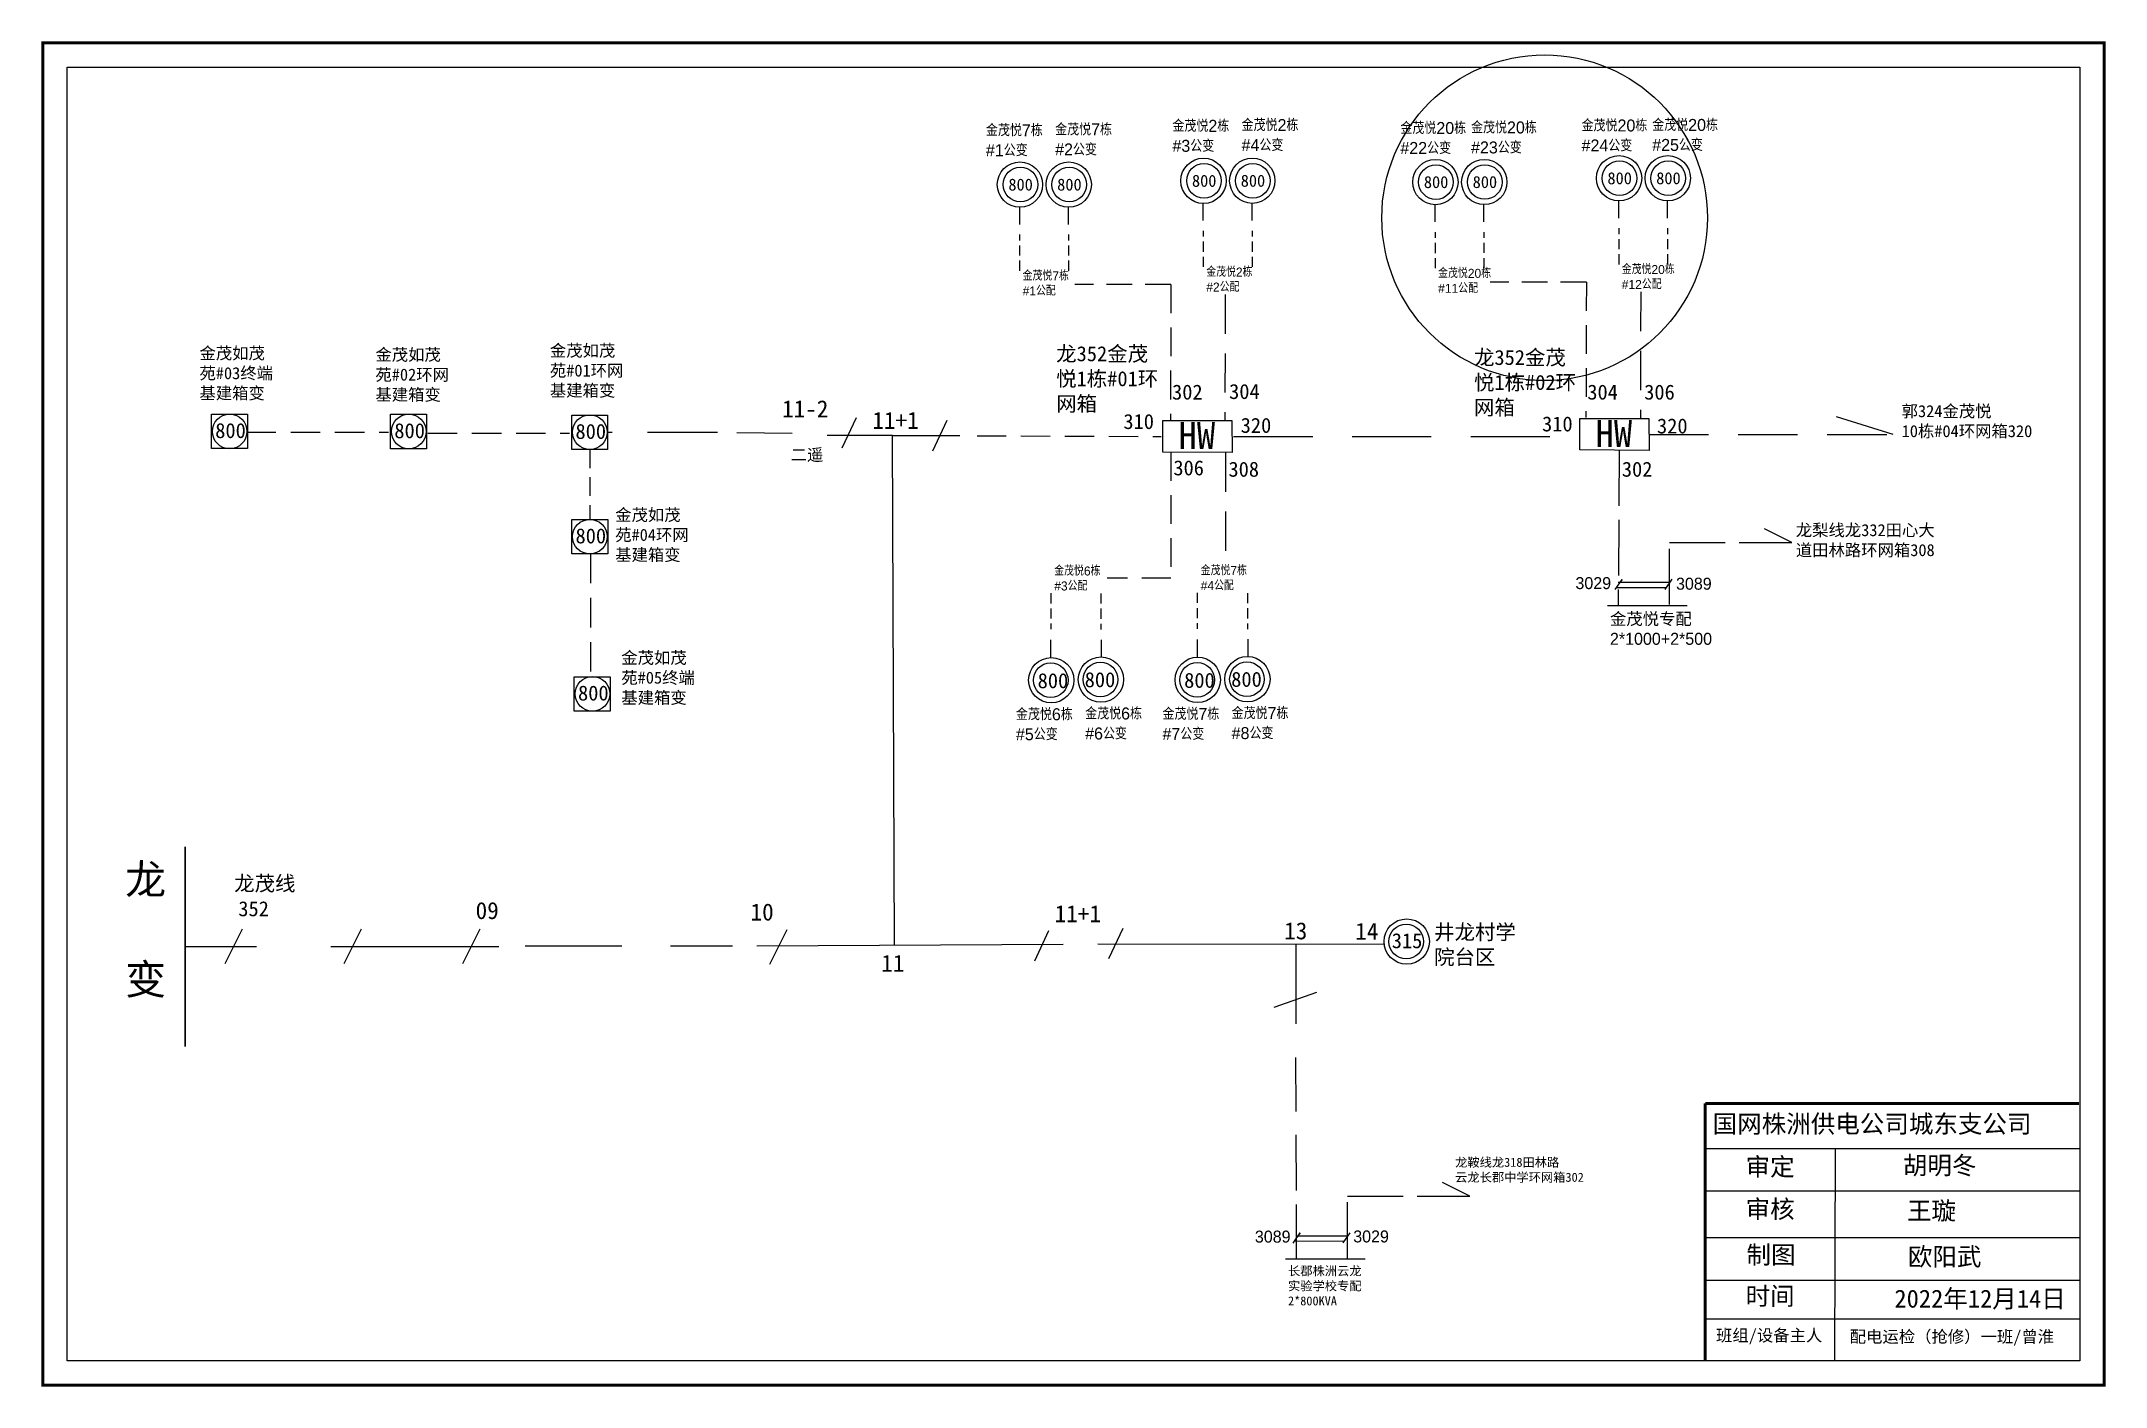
# Model space of a CAD drawing. Extents: x 0 to 344, y 0 to 224.
import ezdxf

# ---------------------------------------------------------------- set-up
doc = ezdxf.new("R2010")
doc.units = 0
doc.header["$LTSCALE"] = 0.774411
doc.linetypes.add('ACAD_ISO02W100', pattern=[15, 12, -3])
doc.linetypes.add('DASHED2', pattern=[9.525, 6.35, -3.175])
doc.layers.get('0').update_dxf_attribs({"linetype": 'CONTINUOUS'})
doc.styles.add('hztxt_txtstyle_1.50_0_0', font='', dxfattribs={"height": 1.5, "bigfont": 'hztxt.shx'})
doc.styles.add('hztxt_txtstyle_2.00_0_0', font='', dxfattribs={"height": 2, "bigfont": 'hztxt.shx'})
doc.styles.add('SimSun_txtstyle_2.50_0_0', font='', dxfattribs={"height": 2.5})
doc.styles.add('SimSun_txtstyle_2.84_0_0', font='simsun.ttc', dxfattribs={"height": 2.843062})
doc.styles.add('SimSun_txtstyle_200.00_0_0200', font='simsun.ttc', dxfattribs={"height": 200})
doc.styles.add('SimSun_txtstyle_4.50_0_0', font='simsun.ttc', dxfattribs={"height": 4.5})
doc.styles.get("Standard").update_dxf_attribs({"font": '', "height": 2.5})
doc.styles.add('仿宋_txtstyle_1.50_0_0', font='simsun.ttc', dxfattribs={"height": 1.5})
doc.styles.add('仿宋_txtstyle_2.00_0_0', font='simsun.ttc', dxfattribs={"height": 2})
doc.styles.add('仿宋_txtstyle_2.50_0_0', font='simsun.ttc', dxfattribs={"height": 2.5})
doc.styles.add('仿宋_txtstyle_200.00_0_0200', font='simsun.ttc', dxfattribs={"height": 200})
doc.styles.add('字体', font='KTGB2312.ttf', dxfattribs={"height": 2.5})
doc.styles.add('宋体_txtstyle_3.00_0_0', font='SIMSUN.TTC', dxfattribs={"height": 3})
doc.styles.add('宋体_txtstyle_5.00_0_0', font='SIMSUN.TTC', dxfattribs={"height": 5})
doc.styles.add('楷体_GB2312_txtstyle_2.50_0_0', font='SIMKAI.TTF', dxfattribs={"height": 2.5})
doc.styles.get('hztxt_txtstyle_1.50_0_0').set_extended_font_data('hztxt')
doc.styles.get('hztxt_txtstyle_2.00_0_0').set_extended_font_data('hztxt')
doc.styles.get('SimSun_txtstyle_2.50_0_0').set_extended_font_data('SimSun')
doc.styles.get('Standard').set_extended_font_data('SimSun')

msp = doc.modelspace()

# ---------------------------------------------------------------- linework, layer by layer
at = {"color": 7, "linetype": 'Continuous', "lineweight": 0, "ltscale": 0.272386}
for p, q in [((163.19, 193.83), (163.19, 196.78)), ((171.32, 193.83), (171.32, 196.78)), ((193.82, 194.47), (193.82, 197.41)), ((201.96, 194.47), (201.96, 197.41)), ((232.52, 194.26), (232.52, 197.2)), ((240.66, 194.26), (240.66, 197.2)), ((263.15, 194.89), (263.15, 197.84)), ((271.29, 194.89), (271.29, 197.84)), ((168.34, 124.52), (168.34, 121.57)), ((176.78, 124.55), (176.78, 121.6)), ((192.78, 124.58), (192.78, 121.64)), ((201.23, 124.61), (201.23, 121.66))]:
    msp.add_line(p, q, dxfattribs=at)
at = {"color": 7, "linetype": 'DASHED2', "lineweight": 0, "ltscale": 0.343128}
for p, q in [((263.2, 187.17), (263.2, 193.19)), ((271.34, 187.17), (271.34, 193.19)), ((163.23, 186.11), (163.23, 192.13)), ((171.37, 186.11), (171.37, 192.13)), ((193.87, 186.75), (193.87, 192.77)), ((202.01, 186.75), (202.01, 192.77)), ((232.56, 186.53), (232.56, 192.56)), ((240.7, 186.54), (240.7, 192.56)), ((168.36, 132.3), (168.36, 126.28)), ((176.74, 132.27), (176.74, 126.25)), ((192.81, 132.36), (192.81, 126.34)), ((201.18, 132.33), (201.18, 126.31))]:
    msp.add_line(p, q, dxfattribs=at)
at = {"color": 7, "linetype": 'DASHED2', "lineweight": 0, "ltscale": 0.876598}
for p, q in [((188.42, 183.8), (172.38, 183.8)), ((257.75, 184.22), (241.71, 184.22))]:
    msp.add_line(p, q, dxfattribs=at)
at = {"color": 7, "linetype": 'DASHED2', "lineweight": 0, "ltscale": 0.973513}
for p, q in [((188.42, 183.8), (188.34, 161.19)), ((257.75, 184.22), (257.67, 161.62)), ((188.38, 155.84), (188.38, 134.8)), ((188.38, 134.8), (177.77, 134.8))]:
    msp.add_line(p, q, dxfattribs=at)
at = {"color": 7, "linetype": 'DASHED2', "lineweight": 0, "ltscale": 1.333416}
for p, q in [((266.82, 182.59), (266.75, 161.55)), ((197.48, 182.16), (197.42, 161.12)), ((197.53, 155.77), (197.53, 137.07))]:
    msp.add_line(p, q, dxfattribs=at)
at = {"linetype": 'DASHED2'}
for p, q in [((34.17, 159.15), (57.87, 159.15)), ((64.4, 159.02), (88.09, 159.02)), ((91.56, 138.89), (91.56, 118.3))]:
    msp.add_line(p, q, dxfattribs=at)
at = {"color": 7, "linetype": 'DASHED2', "lineweight": 0, "ltscale": 2.38181}
msp.add_line((112.78, 159.14), (94.42, 159.14), dxfattribs=at)
at = {"color": 7, "linetype": 'Continuous', "lineweight": 0, "ltscale": 1.666886}
msp.add_line((125.22, 158.95), (116.01, 159.05), dxfattribs=at)
at = {"color": 7, "linetype": 'Continuous', "lineweight": 0, "ltscale": 3.000395}
msp.add_line((141.98, 158.61), (131.07, 158.61), dxfattribs=at)
at = {"color": 7, "linetype": 'Continuous', "lineweight": 0, "ltscale": 1.408635}
for p, q in [((135.92, 161.58), (133.53, 156.51)), ((151.01, 161.1), (148.61, 156.03)), ((168.02, 75.99), (165.63, 70.92)), ((180.42, 76.36), (178.03, 71.29))]:
    msp.add_line(p, q, dxfattribs=at)
at = {"color": 7, "linetype": 'Continuous', "lineweight": 0, "ltscale": 3.499661}
msp.add_line((142.28, 73.59), (141.98, 158.61), dxfattribs=at)
at = {"color": 7, "linetype": 'Continuous', "lineweight": 0, "ltscale": 1.459644}
msp.add_line((141.98, 158.61), (153.17, 158.61), dxfattribs=at)
at = {"color": 7, "linetype": 'DASHED2', "lineweight": 0, "ltscale": 0.99341}
msp.add_line((156.07, 158.58), (186.8, 158.45), dxfattribs=at)
at = {"color": 7, "linetype": 'DASHED2', "lineweight": 0, "ltscale": 2.016527}
for p, q in [((268.19, 158.79), (308.96, 158.79)), ((308.96, 158.79), (299.27, 161.82))]:
    msp.add_line(p, q, dxfattribs=at)
at = {"color": 7, "linetype": 'DASHED2', "lineweight": 0, "ltscale": 0.630253}
msp.add_line((91.44, 156.29), (91.46, 144.61), dxfattribs=at)
at = {"color": 7, "linetype": 'DASHED2', "lineweight": 0, "ltscale": 2.683541}
msp.add_line((198.88, 158.45), (256.68, 158.45), dxfattribs=at)
at = {"color": 7, "linetype": 'ACAD_ISO02W100'}
for p, q in [((263.21, 156.15), (263.05, 130.26)), ((271.63, 140.77), (292.01, 140.77)), ((271.63, 130.43), (271.63, 140.77)), ((209.28, 41.92), (209.32, 21.22)), ((217.9, 21.39), (217.9, 31.73)), ((217.9, 31.73), (238.28, 31.73))]:
    msp.add_line(p, q, dxfattribs=at)
at = {"color": 7, "linetype": 'Continuous'}
for p, q in [((292.01, 140.77), (287.45, 143.05)), ((262.53, 132.92), (263.73, 134.62)), ((263.73, 134.62), (263.08, 133.84)), ((270.87, 132.95), (272.06, 134.65)), ((262.78, 133.24), (271.06, 133.28)), ((263.06, 134.12), (271.62, 134.14)), ((261.29, 130.28), (274.56, 130.28)), ((238.28, 31.73), (233.72, 34.01)), ((208.8, 23.88), (210, 25.58)), ((209.05, 24.2), (217.33, 24.24)), ((209.33, 25.08), (217.9, 25.1)), ((210, 25.58), (209.35, 24.8)), ((217.14, 23.91), (218.34, 25.61)), ((207.56, 21.24), (220.83, 21.24))]:
    msp.add_line(p, q, dxfattribs=at)
at = {"color": 7, "linetype": 'Continuous', "lineweight": 30, "ltscale": 2.895542}
msp.add_line((23.93, 90), (23.93, 56.7), dxfattribs=at)
at = {"color": 7, "linetype": 'Continuous', "lineweight": 0, "ltscale": 1.608635}
for p, q in [((33.43, 76.25), (30.53, 70.46)), ((53.32, 76.25), (50.43, 70.46)), ((73.1, 76.25), (70.2, 70.46)), ((124.32, 76.17), (121.42, 70.38))]:
    msp.add_line(p, q, dxfattribs=at)
at = {"color": 7, "linetype": 'Continuous', "lineweight": 0, "ltscale": 2.895542}
msp.add_line((23.93, 73.35), (35.83, 73.35), dxfattribs=at)
at = {"color": 7, "linetype": 'Continuous', "lineweight": 0, "ltscale": 2.681058}
msp.add_line((48.26, 73.35), (76.26, 73.35), dxfattribs=at)
at = {"color": 7, "linetype": 'DASHED2', "lineweight": 0, "ltscale": 3.284429}
msp.add_line((80.67, 73.47), (115.29, 73.47), dxfattribs=at)
at = {"color": 7, "linetype": 'Continuous', "lineweight": 0, "ltscale": 2.414154}
msp.add_line((119.33, 73.47), (170.42, 73.73), dxfattribs=at)
at = {"color": 7, "linetype": 'Continuous', "lineweight": 0, "ltscale": 3.106167}
msp.add_line((176.2, 73.83), (224.09, 73.73), dxfattribs=at)
at = {"color": 7, "linetype": 'Continuous', "lineweight": 0, "ltscale": 2.465776}
msp.add_line((209.28, 73.73), (209.28, 60.46), dxfattribs=at)
at = {"color": 7, "linetype": 'Continuous', "lineweight": 0, "ltscale": 0.761042}
for p, q in [((212.72, 65.68), (205.57, 63.17)), ((209.2, 54.85), (209.28, 45.82))]:
    msp.add_line(p, q, dxfattribs=at)
at = {"linetype": 'Continuous'}
for p, q in [((277.61, 39.68), (339.97, 39.68)), ((299.25, 39.67), (299.14, 4.22)), ((277.61, 32.58), (339.97, 32.58)), ((277.61, 24.83), (339.97, 24.83)), ((277.61, 17.72), (339.97, 17.72)), ((277.69, 11.24), (340.05, 11.24))]:
    msp.add_line(p, q, dxfattribs=at)
at = {"linetype": 'Continuous', "const_width": 0.5}
msp.add_lwpolyline([(0.18, 224.14), (344.15, 224.14), (344.15, 0.17), (0.18, 0.17)], close=True, dxfattribs=at)
at = {"linetype": 'Continuous'}
for points in [[(4.22, 220.09), (340.11, 220.09), (340.11, 4.22), (4.22, 4.22)], [(28.33, 162.18), (34.32, 162.18), (34.32, 156.43), (28.33, 156.43)], [(58.22, 162.16), (64.21, 162.16), (64.21, 156.41), (58.22, 156.41)], [(88.44, 162.03), (94.43, 162.03), (94.43, 156.29), (88.44, 156.29)], [(88.45, 144.61), (94.44, 144.61), (94.44, 138.86), (88.45, 138.86)], [(88.87, 118.38), (94.86, 118.38), (94.86, 112.64), (88.87, 112.64)]]:
    msp.add_lwpolyline(points, close=True, dxfattribs=at)
at = {"color": 7, "linetype": 'Continuous'}
for points in [[(187.08, 161.12), (198.58, 161.12), (198.65, 155.76), (187.06, 155.85)], [(256.66, 161.47), (268.16, 161.47), (268.23, 156.11), (256.64, 156.2)]]:
    msp.add_lwpolyline(points, close=True, dxfattribs=at)
at = {"linetype": 'Continuous', "const_width": 0.5}
for points in [[(277.57, 47.18), (277.56, 4.22)], [(277.61, 47.18), (339.97, 47.18)]]:
    msp.add_lwpolyline(points, dxfattribs=at)
at = {"color": 12, "linetype": 'Continuous', "lineweight": 0, "ltscale": 1.334651, "true_color": 0xc00000}
msp.add_circle((250.78, 194.94), 27.17, dxfattribs=at)
at = {"linetype": 'Continuous'}
for centre, radius in [((163.23, 200.48), 3.78), ((163.31, 200.48), 2.89), ((171.37, 200.48), 3.78), ((171.45, 200.48), 2.89), ((193.86, 201.11), 3.78), ((193.94, 201.11), 2.89), ((202, 201.12), 3.78), ((202.08, 201.12), 2.89), ((232.56, 200.9), 3.78), ((232.64, 200.9), 2.89), ((240.7, 200.91), 3.78), ((240.78, 200.91), 2.89), ((263.19, 201.54), 3.78), ((263.27, 201.54), 2.89), ((271.33, 201.54), 3.78), ((271.41, 201.54), 2.89), ((31.36, 159.3), 2.89), ((61.24, 159.29), 2.89), ((91.47, 159.16), 2.89), ((91.47, 141.74), 2.89), ((168.45, 117.79), 3.78), ((168.36, 117.79), 2.89), ((176.74, 117.9), 3.78), ((176.66, 117.9), 2.89), ((192.89, 117.85), 3.78), ((192.81, 117.85), 2.89), ((201.19, 117.96), 3.78), ((201.11, 117.96), 2.89), ((91.9, 115.51), 2.89), ((227.76, 74.19), 3.78), ((227.68, 74.19), 2.89)]:
    msp.add_circle(centre, radius, dxfattribs=at)

# ---------------------------------------------------------------- texts
at = {"linetype": 'Continuous', "attachment_point": 1}
for s, insert, char_height, width, style in [('金茂悦7栋#1公变', (157.55, 210.55), 2, 11.8615, 'hztxt_txtstyle_2.00_0_0'), ('金茂悦7栋#2公变', (169.1, 210.68), 2, 11.8615, 'hztxt_txtstyle_2.00_0_0'), ('金茂悦2栋#3公变', (188.67, 211.28), 2, 11.8615, 'hztxt_txtstyle_2.00_0_0'), ('金茂悦2栋#4公变', (200.21, 211.41), 2, 11.8615, 'hztxt_txtstyle_2.00_0_0'), ('金茂悦20栋#22公变', (226.71, 210.92), 2, 11.8615, 'hztxt_txtstyle_2.00_0_0'), ('金茂悦20栋#23公变', (238.5, 211.01), 2, 11.8615, 'hztxt_txtstyle_2.00_0_0'), ('金茂悦20栋#24公变', (256.94, 211.34), 2, 11.8615, 'hztxt_txtstyle_2.00_0_0'), ('金茂悦20栋#25公变', (268.73, 211.43), 2, 11.8615, 'hztxt_txtstyle_2.00_0_0'), ('{\\fSimSun|b0|i0|c134|p2;金茂如茂苑#03终端基建箱变}', (26.32, 173.35), 2, 13.0675, '字体'), ('{\\fSimSun|b0|i0|c134|p2;金茂如茂苑#02环网基建箱变}', (55.68, 173.11), 2, 13.0675, '字体'), ('{\\fSimSun|b0|i0|c134|p2;金茂如茂苑#01环网基建箱变}', (84.79, 173.79), 2, 13.0675, '字体'), ('龙352金茂悦1栋#01环网箱', (169.27, 173.51), 2.5, 18.5688, '仿宋_txtstyle_2.50_0_0'), ('龙352金茂悦1栋#02环网箱', (238.99, 172.89), 2.5, 18.5688, '仿宋_txtstyle_2.50_0_0'), ('HW', (189.69, 160.87), 4.5, 5.6554, 'SimSun_txtstyle_4.50_0_0'), ('HW', (259.27, 161.22), 4.5, 5.6554, 'SimSun_txtstyle_4.50_0_0'), ('{\\fSimSun|b0|i0|c134|p2;金茂如茂苑#04环网基建箱变}', (95.69, 146.38), 2, 13.0675, '字体'), ('3029', (255.92, 134.99), 2, 11.8615, '字体'), ('3089', (272.7, 134.89), 2, 11.8615, '字体'), ('金茂悦专配\\P2*1000+2*500', (261.68, 129.03), 2, 15.465, '字体'), ('{\\fSimSun|b0|i0|c134|p2;金茂如茂苑#05终端基建箱变}', (96.71, 122.55), 2, 13.0675, '字体'), ('金茂悦6栋#5公变', (162.56, 113.11), 2, 11.8615, 'hztxt_txtstyle_2.00_0_0'), ('金茂悦6栋#6公变', (174.11, 113.24), 2, 11.8615, 'hztxt_txtstyle_2.00_0_0'), ('金茂悦7栋#7公变', (187.01, 113.17), 2, 11.8615, 'hztxt_txtstyle_2.00_0_0'), ('金茂悦7栋#8公变', (198.55, 113.3), 2, 11.8615, 'hztxt_txtstyle_2.00_0_0'), ('{\\fSimSun|b0|i0|c134|p2;龙茂线}', (32.11, 85.14), 2.5, 10.7554, '楷体_GB2312_txtstyle_2.50_0_0'), ('井龙村学院台区', (232.34, 77.02), 2.5, 14.3764, '字体'), ('国网株洲供电公司城东支公司', (278.82, 45.27), 3, 82.0179, '宋体_txtstyle_3.00_0_0'), ('审定', (284.31, 38.12), 3, 23.4615, '字体'), ('胡明冬', (310.56, 38.35), 3, 23.4615, '宋体_txtstyle_3.00_0_0'), ('审核', (284.31, 31.06), 3, 23.4615, '字体'), ('{\\fSimSun|b0|i0|c134|p2;王璇}', (311.24, 30.78), 3, 33.0539, '字体'), ('3089', (202.43, 25.96), 2, 11.8615, '字体'), ('3029', (218.84, 25.99), 2, 11.8615, '字体'), ('制图', (284.47, 23.43), 3, 23.4615, '字体'), ('欧阳武', (311.39, 23.12), 3, 23.4615, '宋体_txtstyle_3.00_0_0'), ('长郡株洲云龙^M^J实验学校专配^M^J2*800KVA', (207.96, 19.99), 1.5, 15.465, '仿宋_txtstyle_1.50_0_0'), ('时间', (284.31, 16.55), 3, 23.4615, '字体')]:
    msp.add_mtext(s, dxfattribs=dict(at, insert=insert, char_height=char_height, width=width, style=style))
at = {"color": 7, "linetype": 'DASHED2', "lineweight": 0, "ltscale": 0.613478, "char_height": 2, "attachment_point": 1, "style": 'SimSun_txtstyle_200.00_0_0200'}
for insert in [(161.3, 201.48), (169.44, 201.48), (191.93, 202.11), (200.07, 202.12), (230.63, 201.9), (238.77, 201.91), (261.26, 202.54), (269.4, 202.54)]:
    msp.add_mtext('800', dxfattribs=dict(at, insert=insert))
at = {"color": 7, "linetype": 'DASHED2', "lineweight": 0, "ltscale": 1.143189, "char_height": 1.5, "attachment_point": 1, "style": 'hztxt_txtstyle_1.50_0_0'}
for s, insert in [('金茂悦7栋^M^J#1公配', (163.68, 185.99)), ('金茂悦2栋^M^J#2公配', (194.32, 186.63)), ('金茂悦20栋^M^J#11公配', (233.01, 186.42)), ('金茂悦20栋^M^J#12公配', (263.65, 187.06)), ('金茂悦6栋^M^J#3公配', (168.95, 136.76)), ('金茂悦7栋^M^J#4公配', (193.39, 136.82))]:
    msp.add_mtext(s, dxfattribs=dict(at, insert=insert))
at = {"width": 5.9799, "attachment_point": 1}
for s, insert, char_height, style in [('302', (188.61, 167.11), 2.5, 'SimSun_txtstyle_2.50_0_0'), ('304', (198.13, 167.21), 2.5, 'SimSun_txtstyle_2.50_0_0'), ('304', (257.9, 167.11), 2.5, 'SimSun_txtstyle_2.50_0_0'), ('306', (267.39, 167.11), 2.5, 'SimSun_txtstyle_2.50_0_0'), ('11-2', (123.53, 164.49), 2.843, 'SimSun_txtstyle_2.84_0_0'), ('11+1', (138.6, 162.56), 2.843, 'SimSun_txtstyle_2.84_0_0'), ('310', (180.49, 162.2), 2.5, 'SimSun_txtstyle_2.50_0_0'), ('320', (200.06, 161.56), 2.5, 'SimSun_txtstyle_2.50_0_0'), ('310', (250.35, 161.8), 2.5, 'SimSun_txtstyle_2.50_0_0'), ('320', (269.53, 161.46), 2.5, 'SimSun_txtstyle_2.50_0_0'), ('306', (188.83, 154.47), 2.5, 'SimSun_txtstyle_2.50_0_0'), ('308', (198.02, 154.24), 2.5, 'SimSun_txtstyle_2.50_0_0'), ('302', (263.66, 154.24), 2.5, 'SimSun_txtstyle_2.50_0_0'), ('11+1', (169.02, 80.25), 2.843, 'SimSun_txtstyle_2.84_0_0'), ('13', (207.31, 77.4), 2.843, 'SimSun_txtstyle_2.84_0_0'), ('14', (219.18, 77.33), 2.843, 'SimSun_txtstyle_2.84_0_0'), ('11', (140.09, 71.99), 2.843, 'SimSun_txtstyle_2.84_0_0')]:
    msp.add_mtext(s, dxfattribs=dict(at, insert=insert, char_height=char_height, style=style))
at = {"color": 1, "linetype": 'DASHED2', "lineweight": 0, "ltscale": 1.120293, "true_color": 0xff0000, "insert": (310.35, 163.68), "char_height": 2, "attachment_point": 1, "style": '仿宋_txtstyle_2.00_0_0'}
msp.add_mtext('郭324金茂悦^M^J10栋#04环网箱320', dxfattribs=at)
at = {"linetype": 'Continuous', "char_height": 2.5, "width": 5.6554, "attachment_point": 1}
for s, insert in [('800', (28.95, 160.69)), ('800', (58.84, 160.67)), ('800', (89.06, 160.55)), ('800', (89.07, 143.12)), ('800', (166.18, 118.96)), ('800', (174.03, 119.13)), ('800', (190.63, 119.02)), ('800', (198.48, 119.19)), ('800', (89.49, 116.9)), ('352', (32.8, 80.91)), ('315', (225.27, 75.58))]:
    msp.add_mtext(s, dxfattribs=dict(at, insert=insert))
at = {"color": 2, "linetype": 'DASHED2', "lineweight": 0, "ltscale": 1.008766, "true_color": 0xffff00, "insert": (124.96, 156.4), "char_height": 2, "attachment_point": 1, "style": '仿宋_txtstyle_2.00_0_0'}
msp.add_mtext('二遥', dxfattribs=at)
at = {"color": 2, "linetype": 'Continuous', "true_color": 0xffff00, "width": 24.9371, "attachment_point": 1}
for s, insert, char_height, style in [('龙梨线龙332田心大道田林路环网箱308', (292.69, 143.83), 2, '仿宋_txtstyle_2.00_0_0'), ('龙鞍线龙318田林路^M^J云龙长郡中学环网箱302', (235.84, 38.11), 1.5, '仿宋_txtstyle_1.50_0_0')]:
    msp.add_mtext(s, dxfattribs=dict(at, insert=insert, char_height=char_height, style=style))
at = {"color": 7, "linetype": 'DASHED2', "lineweight": 0, "ltscale": 2.414154, "insert": (13.93, 87.06), "char_height": 5, "attachment_point": 1, "style": '宋体_txtstyle_5.00_0_0'}
msp.add_mtext('龙^M^J^M^J变', dxfattribs=at)
at = {"char_height": 2.843, "width": 5.9799, "attachment_point": 1}
for s, insert in [('{\\C0;09}', (72.4, 80.78)), ('10', (118.27, 80.54))]:
    msp.add_mtext(s, dxfattribs=dict(at, insert=insert))
at = {"color": 7, "linetype": 'Continuous', "lineweight": 0, "ltscale": 0.771376, "insert": (309.14, 16.11), "char_height": 3, "attachment_point": 1, "style": '宋体_txtstyle_3.00_0_0'}
msp.add_mtext('2022年12月14日', dxfattribs=at)
at = {"color": 7, "linetype": 'Continuous', "lineweight": 0, "ltscale": 0.778756, "char_height": 2, "attachment_point": 1, "style": '仿宋_txtstyle_200.00_0_0200'}
for s, insert in [('班组/设备主人', (279.38, 9.49)), ('配电运检（抢修）一班/曾淮', (301.69, 9.28))]:
    msp.add_mtext(s, dxfattribs=dict(at, insert=insert))

doc.saveas('drawing.dxf')
